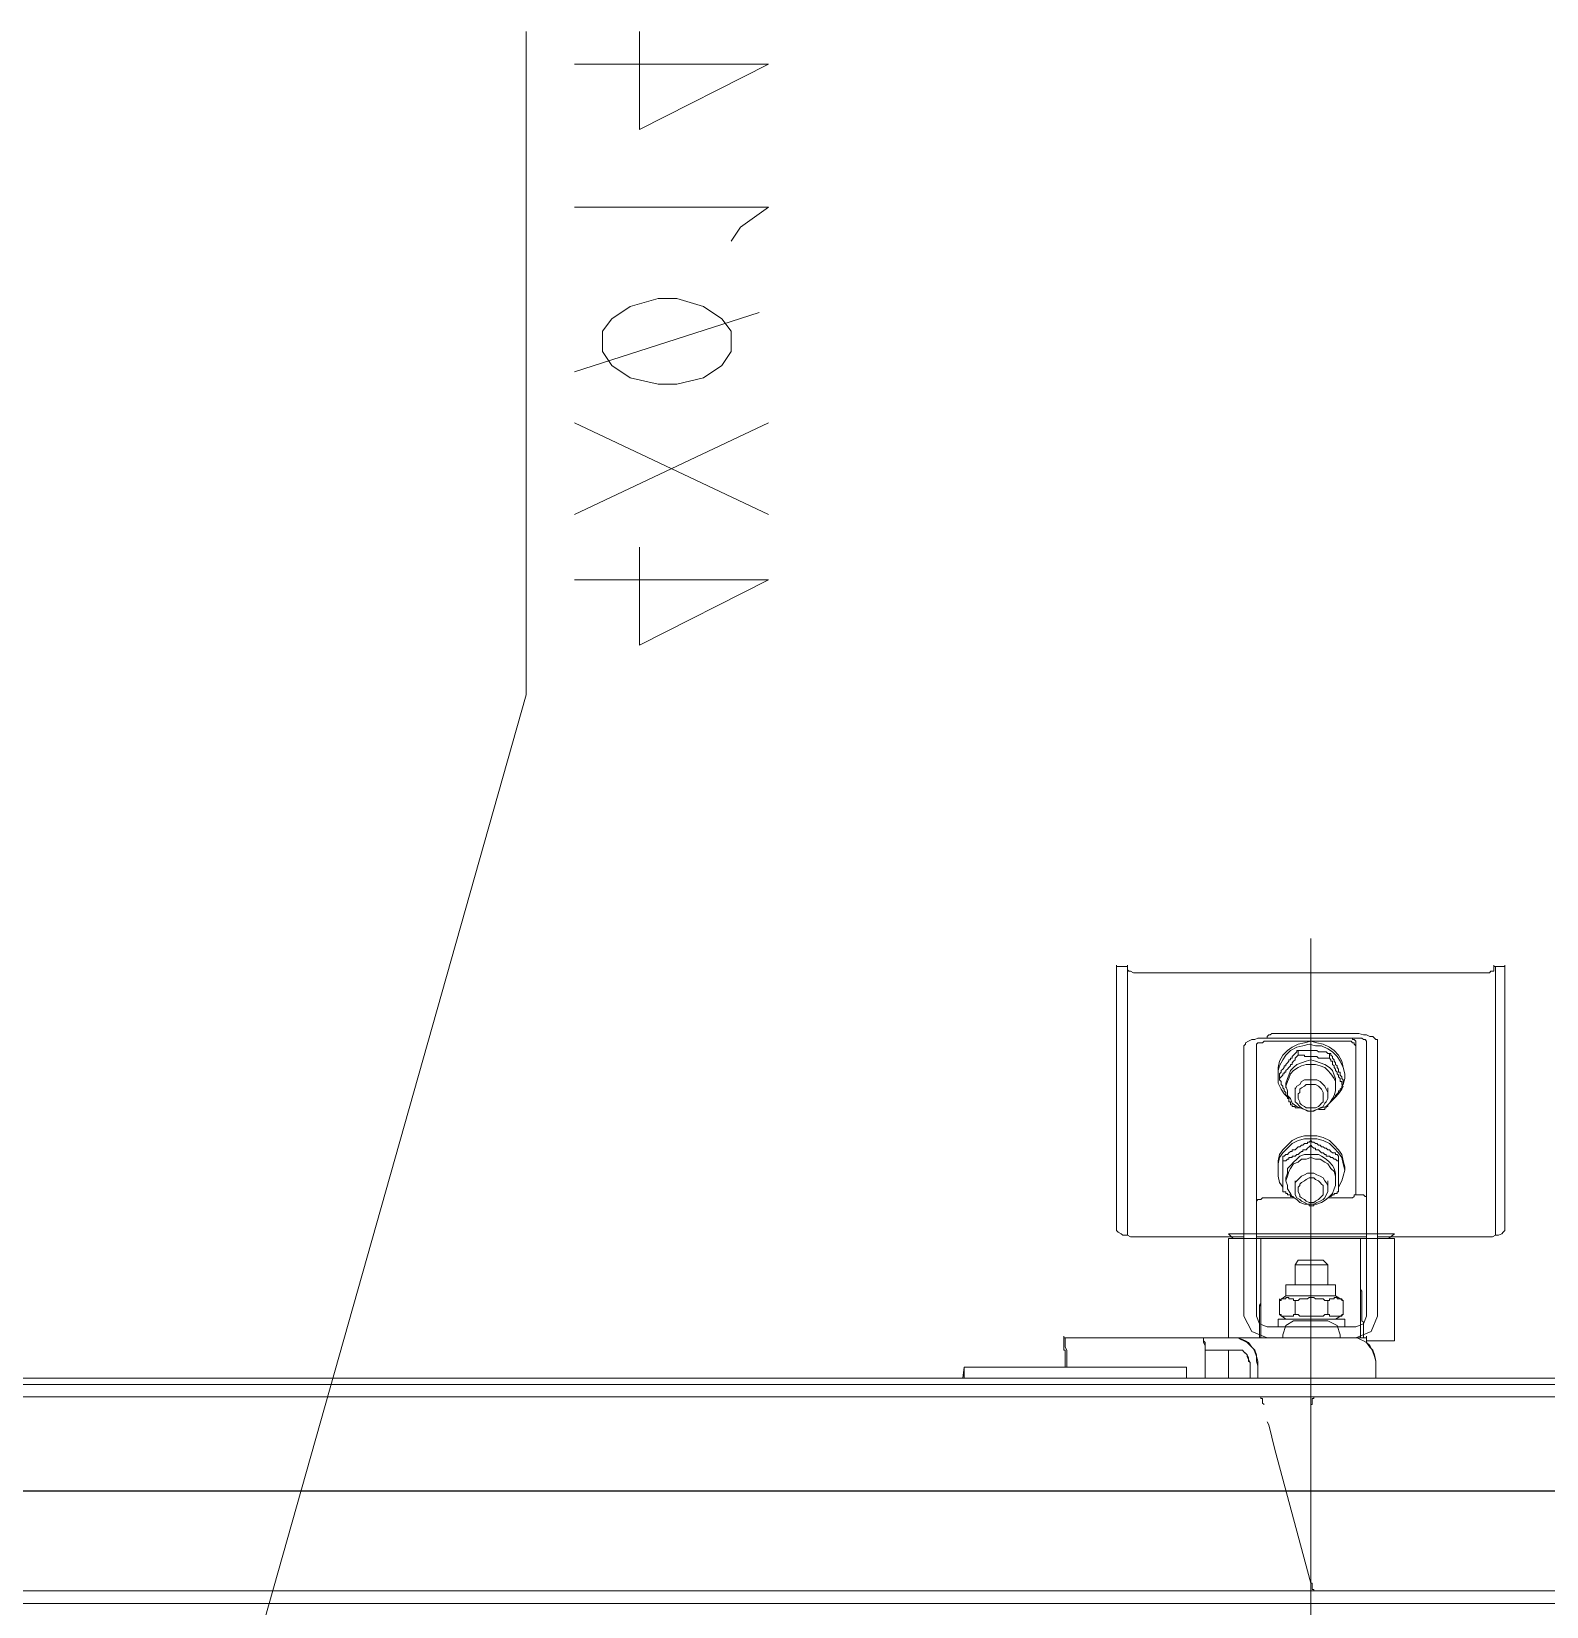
# Model space of a CAD drawing. Header units: millimetres. Extents: x 25083 to 52777, y 24772 to 45779.
# Drawn here: x 49577.6 to 49714.1, y 37047.2 to 37189.1 of the extents above; entities that cross this region are included whole.
import ezdxf

# ---------------------------------------------------------------- set-up
doc = ezdxf.new("R2010")
doc.units = ezdxf.units.MM
doc.layers.add('小车', color=7, linetype='Continuous')

# ---------------------------------------------------------------- blocks, each defined once
blk = doc.blocks.new('A$C1A4175F5')
at = {"layer": '小车', "color": 7, "lineweight": 0}
for points in [[(1270.51, 897.868), (1270.51, 773.561)], [(1271.63, 778.18), (1271.63, 898.288)], [(1289.128, 773.421), (1289.128, 898.288)], [(1290.248, 897.868), (1290.248, 773.561)], [(1290.808, 773.421), (1290.808, 895.768)], [(1303.546, 793.439), (1303.546, 793.859), (1303.546, 794.279), (1303.686, 794.558), (1303.686, 794.838), (1303.826, 795.118), (1303.966, 795.258), (1304.106, 795.398), (1304.246, 795.398)], [(1304.246, 795.398), (1327.624, 795.398)], [(1327.904, 795.398), (1327.624, 795.398)], [(1327.904, 794.418), (1327.904, 795.398)], [(1327.904, 795.398), (1328.044, 795.398)], [(1303.686, 794.558), (1327.904, 794.558)], [(1327.344, 793.439), (1327.344, 793.579), (1327.344, 793.859), (1327.344, 793.999), (1327.484, 794.139), (1327.484, 794.279), (1327.484, 794.418), (1327.624, 794.418)], [(1327.624, 794.418), (1327.904, 794.418)], [(1327.904, 794.418), (1328.044, 794.418)], [(1303.546, 783.92), (1303.546, 793.439)], [(1327.344, 762.362), (1327.344, 793.439)], [(1294.167, 783.92), (1294.167, 785.459)], [(1294.167, 785.459), (1303.406, 785.459)], [(1303.406, 785.459), (1294.167, 785.459)], [(1294.167, 785.459), (1294.167, 783.92)], [(1303.406, 784.899), (1303.826, 785.459)], [(1303.406, 785.459), (1303.406, 783.92)], [(1303.406, 783.92), (1303.406, 785.459)], [(1303.826, 785.459), (1303.826, 770.481)], [(1290.808, 783.78), (1291.928, 783.78)], [(1291.928, 783.78), (1290.808, 783.78)], [(1294.447, 782.1), (1294.307, 782.38), (1294.167, 782.66), (1294.027, 782.94), (1293.607, 783.22), (1293.328, 783.5), (1292.908, 783.64), (1292.348, 783.78), (1291.928, 783.78)], [(1291.928, 783.78), (1292.348, 783.78), (1292.768, 783.64), (1293.188, 783.5), (1293.468, 783.36), (1293.747, 783.22), (1294.027, 782.94), (1294.167, 782.66), (1294.307, 782.38), (1294.447, 782.1)], [(1294.167, 784.48), (1294.167, 784.34)], [(1294.167, 782.94), (1294.167, 784.34)], [(1294.167, 783.92), (1294.167, 782.94)], [(1294.167, 782.94), (1294.167, 783.92)], [(1296.407, 783.92), (1295.007, 783.36), (1294.447, 781.96)], [(1296.687, 783.92), (1296.407, 783.92)], [(1296.967, 783.92), (1296.687, 783.92)], [(1317.265, 783.92), (1296.967, 783.92)], [(1303.406, 782.38), (1303.406, 783.92)], [(1320.205, 783.92), (1317.265, 783.92)], [(1321.185, 783.92), (1320.205, 783.92)], [(1321.185, 783.92), (1321.325, 783.92), (1321.325, 783.78), (1321.465, 783.64), (1321.605, 783.5), (1321.605, 783.22), (1321.745, 782.94), (1321.745, 782.66), (1321.885, 782.24), (1321.885, 781.96)], [(1294.447, 782.94), (1294.027, 782.94)], [(1294.447, 782.94), (1294.027, 782.94)], [(1294.027, 782.94), (1294.447, 782.94)], [(1294.447, 782.94), (1294.027, 782.94)], [(1294.447, 782.94), (1294.587, 782.94)], [(1294.447, 782.8), (1294.447, 782.94)], [(1294.447, 782.94), (1294.587, 782.94)], [(1294.447, 782.8), (1294.447, 782.94)], [(1294.447, 782.8), (1294.447, 782.66)], [(1294.447, 782.8), (1294.447, 782.66)], [(1294.447, 782.1), (1294.447, 782.66)], [(1294.447, 782.1), (1294.447, 782.66)], [(1294.447, 782.66), (1294.587, 782.66)], [(1295.287, 782.66), (1295.147, 782.66), (1295.007, 782.66), (1294.867, 782.66), (1294.727, 782.66), (1294.587, 782.66), (1294.447, 782.66)], [(1294.447, 782.38), (1303.406, 782.38)], [(1294.447, 782.38), (1294.587, 782.38)], [(1295.287, 782.66), (1295.567, 782.66)], [(1296.407, 782.94), (1295.707, 782.66), (1295.427, 781.96)], [(1299.067, 782.38), (1298.927, 782.38), (1298.787, 782.38), (1298.647, 782.52), (1298.507, 782.52), (1298.367, 782.52), (1298.227, 782.52), (1298.087, 782.52), (1297.947, 782.52), (1297.807, 782.52), (1297.667, 782.52), (1297.527, 782.52), (1297.247, 782.52), (1297.107, 782.52), (1296.967, 782.52), (1296.827, 782.52), (1296.687, 782.52), (1296.547, 782.52), (1296.267, 782.52), (1296.127, 782.52), (1295.987, 782.52), (1295.847, 782.66), (1295.707, 782.66), (1295.567, 782.66)], [(1295.567, 782.66), (1295.847, 782.66), (1295.987, 782.52), (1296.127, 782.52), (1296.267, 782.52), (1296.407, 782.52), (1296.547, 782.52), (1296.687, 782.52), (1296.967, 782.52), (1297.107, 782.52), (1297.247, 782.52), (1297.387, 782.52), (1297.527, 782.52), (1297.667, 782.52), (1297.807, 782.52), (1297.947, 782.52), (1298.087, 782.52), (1298.227, 782.52), (1298.367, 782.52), (1298.507, 782.52), (1298.647, 782.52), (1298.787, 782.38), (1298.927, 782.38), (1299.067, 782.38)], [(1303.406, 782.38), (1295.567, 782.38)], [(1296.687, 782.94), (1296.407, 782.94)], [(1296.687, 782.94), (1296.967, 782.94)], [(1317.265, 782.94), (1296.967, 782.94)], [(1303.406, 782.94), (1303.406, 782.38)], [(1303.406, 782.38), (1303.406, 773.421)], [(1303.406, 773.421), (1303.406, 782.38)], [(1303.546, 773.001), (1303.546, 782.94)], [(1307.046, 782.94), (1307.186, 782.94), (1307.186, 782.8), (1307.326, 782.66), (1307.326, 782.52), (1307.326, 782.38), (1307.326, 782.24), (1307.326, 782.1), (1307.326, 781.96)], [(1317.265, 782.94), (1320.205, 782.94)], [(1321.185, 782.94), (1320.205, 782.94)], [(1321.185, 782.94), (1321.325, 782.8), (1321.325, 782.66), (1321.465, 782.52), (1321.465, 782.38), (1321.465, 782.1), (1321.465, 781.96)], [(1294.447, 771.321), (1294.447, 782.1)], [(1294.447, 782.1), (1294.447, 771.321)], [(1295.427, 781.96), (1295.427, 773.981)], [(1296.127, 780.98), (1295.427, 780.98)], [(1296.127, 774.96), (1296.127, 780.98)], [(1296.127, 780.14), (1296.547, 780.84)], [(1296.547, 780.84), (1296.547, 780.7), (1296.407, 780.7), (1296.407, 780.56), (1296.407, 780.42), (1296.407, 780.28), (1296.407, 780.14), (1296.407, 780), (1296.407, 779.86), (1296.407, 779.72), (1296.407, 779.58), (1296.547, 779.58), (1296.547, 779.44)], [(1296.547, 780.84), (1297.807, 780.84)], [(1298.227, 780.14), (1297.807, 780.84)], [(1297.807, 779.44), (1297.807, 779.58), (1297.947, 779.58), (1297.947, 779.72), (1297.947, 779.86), (1297.947, 780), (1298.087, 780), (1298.087, 780.14), (1298.087, 780.28), (1297.947, 780.28), (1297.947, 780.42), (1297.947, 780.56), (1297.947, 780.7), (1297.807, 780.7), (1297.807, 780.84)], [(1307.046, 781.4), (1307.046, 781.54), (1307.046, 781.68), (1307.186, 781.82), (1307.326, 781.82), (1307.326, 781.96), (1307.466, 781.96)], [(1307.046, 779.44), (1307.046, 781.4)], [(1307.326, 781.96), (1307.466, 781.96)], [(1307.466, 781.96), (1320.625, 781.96)], [(1308.026, 780.42), (1308.586, 780.7), (1309.006, 780.84), (1309.566, 780.98), (1310.126, 780.84), (1310.686, 780.7), (1311.106, 780.42), (1311.526, 780), (1311.946, 779.58), (1312.226, 779.02), (1312.366, 778.46), (1312.366, 777.9), (1312.366, 777.34), (1312.226, 776.78), (1311.946, 776.22), (1311.526, 775.8), (1311.106, 775.38), (1310.686, 775.1), (1310.126, 774.96), (1309.566, 774.96), (1309.006, 774.96), (1308.446, 775.1), (1308.026, 775.38)], [(1309.566, 780.98), (1309.846, 780.98)], [(1309.846, 780.98), (1310.406, 780.84), (1310.966, 780.7), (1311.386, 780.42), (1311.806, 780), (1312.226, 779.58), (1312.506, 779.02), (1312.646, 778.46), (1312.646, 777.9), (1312.646, 777.34), (1312.506, 776.78), (1312.226, 776.22), (1311.806, 775.8), (1311.386, 775.38), (1310.966, 775.1), (1310.406, 774.96), (1309.846, 774.96)], [(1315.025, 779.16), (1315.165, 779.16), (1315.165, 779.3), (1315.305, 779.3), (1315.305, 779.44), (1315.445, 779.44), (1315.585, 779.58), (1315.725, 779.72), (1315.865, 779.86), (1316.005, 779.86), (1316.005, 780), (1316.145, 780), (1316.145, 780.14), (1316.285, 780.14), (1316.425, 780.28), (1316.565, 780.42), (1316.705, 780.42), (1316.705, 780.56), (1316.845, 780.56), (1316.985, 780.7), (1317.125, 780.7), (1317.265, 780.84)], [(1315.865, 779.86), (1316.145, 780.14), (1316.425, 780.42), (1316.845, 780.7), (1317.125, 780.84)], [(1317.265, 780.84), (1317.825, 780.98), (1318.245, 780.98), (1318.805, 780.84), (1319.365, 780.56), (1319.785, 780.28), (1320.205, 779.86), (1320.485, 779.44), (1320.765, 778.88), (1320.765, 778.32), (1320.905, 777.76), (1320.765, 777.2), (1320.625, 776.64), (1320.345, 776.08), (1319.925, 775.66), (1319.505, 775.38), (1318.945, 775.1), (1318.525, 774.96), (1317.965, 774.96), (1317.405, 774.96), (1316.845, 775.24), (1316.425, 775.52), (1316.005, 775.94)], [(1317.685, 780.84), (1317.265, 780.84)], [(1317.265, 780.84), (1317.265, 780.7), (1317.405, 780.7), (1317.545, 780.7), (1317.545, 780.56), (1317.685, 780.56), (1317.825, 780.56), (1317.965, 780.42), (1318.105, 780.42), (1318.245, 780.28), (1318.385, 780.28), (1318.525, 780.14), (1318.665, 780.14), (1318.805, 780), (1318.945, 780), (1319.085, 779.86), (1319.225, 779.86), (1319.365, 779.86), (1319.365, 779.72), (1319.505, 779.72), (1319.645, 779.58)], [(1318.805, 780.28), (1318.665, 780.42), (1318.525, 780.42), (1318.385, 780.42), (1318.385, 780.56), (1318.245, 780.56), (1318.105, 780.56), (1317.965, 780.7), (1317.825, 780.7), (1317.685, 780.84)], [(1318.245, 780.98), (1318.105, 780.98)], [(1318.245, 780.98), (1318.805, 780.84), (1319.365, 780.7), (1319.925, 780.42), (1320.345, 780), (1320.625, 779.58), (1320.905, 779.02), (1321.045, 778.46), (1321.185, 777.9), (1321.045, 777.34), (1320.905, 776.78), (1320.625, 776.22), (1320.345, 775.8), (1319.925, 775.38), (1319.365, 775.1), (1318.805, 774.96), (1318.245, 774.96)], [(1320.625, 781.96), (1321.045, 781.96)], [(1320.625, 781.96), (1320.765, 781.96), (1320.905, 781.82), (1321.045, 781.82), (1321.045, 781.68), (1321.185, 781.54), (1321.185, 781.4)], [(1321.045, 781.96), (1321.185, 781.96), (1321.325, 781.82), (1321.325, 781.68), (1321.465, 781.68), (1321.465, 781.54), (1321.465, 781.4)], [(1321.185, 773.981), (1321.185, 781.4)], [(1321.465, 781.96), (1321.465, 774.401)], [(1321.465, 781.4), (1321.465, 773.981)], [(1321.885, 781.96), (1321.885, 774.401)], [(1294.727, 780.56), (1294.447, 780.56)], [(1295.987, 779.44), (1295.567, 780.28), (1294.727, 780.56)], [(1295.987, 779.44), (1295.987, 776.36)], [(1296.547, 779.44), (1296.547, 779.3), (1296.547, 779.16), (1296.407, 779.02), (1296.407, 778.88), (1296.407, 778.74), (1296.407, 778.6)], [(1296.547, 779.44), (1297.807, 779.44)], [(1297.807, 776.5), (1297.807, 776.64), (1297.807, 776.78), (1297.947, 776.92), (1297.947, 777.06), (1297.947, 777.2), (1297.947, 777.34), (1297.947, 777.48), (1297.947, 777.62), (1298.087, 777.76), (1298.087, 777.9), (1298.087, 778.04), (1298.087, 778.18), (1297.947, 778.32), (1297.947, 778.46), (1297.947, 778.6), (1297.947, 778.74), (1297.947, 778.88), (1297.947, 779.02), (1297.807, 779.16), (1297.807, 779.3), (1297.807, 779.44)], [(1298.227, 780.14), (1299.207, 780.14)], [(1298.227, 780.14), (1298.227, 775.66)], [(1299.207, 780.14), (1299.207, 775.66)], [(1299.207, 779.44), (1301.027, 779.44)], [(1301.447, 779.02), (1301.027, 779.44)], [(1301.027, 779.44), (1301.027, 776.5)], [(1306.486, 778.04), (1306.486, 778.46), (1306.626, 778.88), (1306.906, 779.3), (1307.186, 779.58), (1307.466, 779.86), (1307.886, 780), (1308.166, 780.14), (1308.586, 780.14), (1309.006, 780.14), (1309.426, 780), (1309.706, 779.72), (1310.126, 779.44), (1310.266, 779.16), (1310.546, 778.74), (1310.546, 778.32), (1310.686, 777.9), (1310.546, 777.48), (1310.546, 777.06), (1310.266, 776.78), (1310.126, 776.36), (1309.706, 776.08), (1309.426, 775.94), (1309.006, 775.8), (1308.586, 775.66), (1308.166, 775.8), (1307.886, 775.8), (1307.466, 776.08), (1307.186, 776.22), (1306.906, 776.64), (1306.626, 776.92), (1306.486, 777.34), (1306.486, 777.76)], [(1307.186, 779.58), (1307.186, 779.72), (1307.326, 779.86), (1307.326, 780), (1307.466, 780), (1307.466, 780.14), (1307.466, 780.28), (1307.606, 780.28), (1307.606, 780.42), (1307.746, 780.42)], [(1308.166, 780.42), (1307.746, 780.42)], [(1307.746, 780.42), (1307.886, 780.42), (1308.026, 780.42), (1308.166, 780.42), (1308.306, 780.42), (1308.446, 780.42), (1308.586, 780.42), (1308.726, 780.42), (1308.866, 780.42), (1309.006, 780.42), (1309.146, 780.42), (1309.286, 780.42), (1309.426, 780.42), (1309.566, 780.42), (1309.706, 780.42), (1309.846, 780.42), (1309.986, 780.42), (1310.126, 780.42), (1310.266, 780.42)], [(1308.586, 779.44), (1307.886, 779.44)], [(1310.826, 780.42), (1310.686, 780.42), (1310.546, 780.42), (1310.406, 780.42), (1310.266, 780.42), (1310.126, 780.42), (1309.986, 780.42), (1309.846, 780.42), (1309.706, 780.42), (1309.566, 780.42), (1309.426, 780.42), (1309.286, 780.42), (1309.146, 780.42), (1309.006, 780.42), (1308.866, 780.42), (1308.726, 780.42), (1308.586, 780.42), (1308.446, 780.42), (1308.306, 780.42), (1308.166, 780.42)], [(1308.866, 780.14), (1308.586, 780.14)], [(1308.866, 780.14), (1309.286, 780.14), (1309.706, 780), (1309.986, 779.86), (1310.266, 779.58), (1310.546, 779.3), (1310.826, 778.88), (1310.966, 778.6), (1310.966, 778.18), (1310.966, 777.76), (1310.966, 777.34), (1310.826, 776.92), (1310.546, 776.64), (1310.266, 776.36), (1309.986, 776.08), (1309.706, 775.8), (1309.286, 775.8), (1308.866, 775.66)], [(1310.266, 780.42), (1310.406, 780.42)], [(1310.826, 780.42), (1310.406, 780.42)], [(1310.406, 780.42), (1310.406, 780.28), (1310.546, 780.14), (1310.546, 780), (1310.686, 779.86)], [(1310.686, 779.86), (1310.686, 779.72), (1310.826, 779.58), (1310.826, 779.44), (1310.826, 779.3), (1310.966, 779.3), (1310.966, 779.16), (1311.106, 779.02), (1311.106, 778.88), (1311.246, 778.74), (1311.386, 778.6), (1311.386, 778.46), (1311.386, 778.32), (1311.526, 778.32), (1311.526, 778.18), (1311.666, 778.04), (1311.806, 777.9)], [(1312.226, 777.9), (1312.086, 778.04), (1312.086, 778.18), (1311.946, 778.32), (1311.946, 778.46), (1311.806, 778.6), (1311.806, 778.74), (1311.666, 778.88), (1311.666, 779.02), (1311.526, 779.16), (1311.526, 779.3), (1311.386, 779.44), (1311.386, 779.58), (1311.246, 779.72), (1311.106, 779.86), (1311.106, 780), (1311.106, 780.14), (1310.966, 780.14), (1310.966, 780.28), (1310.826, 780.42)], [(1314.885, 778.04), (1315.025, 778.46), (1315.165, 778.88), (1315.305, 779.3), (1315.585, 779.58), (1316.005, 779.86), (1316.285, 780), (1316.705, 780.14), (1317.125, 780.14), (1317.545, 780.14), (1317.825, 780), (1318.245, 779.72), (1318.525, 779.44), (1318.805, 779.16), (1318.945, 778.74), (1319.085, 778.32), (1319.085, 777.9), (1319.085, 777.48), (1318.945, 777.06), (1318.805, 776.78), (1318.525, 776.36), (1318.245, 776.08), (1317.825, 775.94), (1317.545, 775.8), (1317.125, 775.66), (1316.705, 775.8), (1316.285, 775.8), (1316.005, 776.08), (1315.585, 776.22), (1315.305, 776.64), (1315.165, 776.92), (1315.025, 777.34), (1314.885, 777.76)], [(1316.985, 779.44), (1316.285, 779.44)], [(1317.405, 780.14), (1316.985, 780.14)], [(1317.405, 780.14), (1317.825, 780.14), (1318.105, 780), (1318.525, 779.86), (1318.805, 779.58), (1319.085, 779.16), (1319.225, 778.74), (1319.365, 778.32), (1319.505, 777.9), (1319.365, 777.48), (1319.225, 777.06), (1319.085, 776.64), (1318.805, 776.36), (1318.525, 776.08), (1318.105, 775.94), (1317.825, 775.8), (1317.405, 775.66)], [(1320.065, 779.58), (1320.065, 779.72), (1319.925, 779.72), (1319.785, 779.86), (1319.645, 779.86), (1319.505, 780), (1319.365, 780), (1319.225, 780.14), (1319.085, 780.14), (1318.945, 780.28), (1318.805, 780.28)], [(1320.065, 779.58), (1319.645, 779.58)], [(1319.645, 779.58), (1319.645, 779.44), (1319.645, 779.3), (1319.645, 779.16), (1319.645, 779.02), (1319.645, 778.88), (1319.645, 778.74), (1319.645, 778.6), (1319.785, 778.46), (1319.785, 778.32), (1319.785, 778.18), (1319.785, 778.04), (1319.785, 777.9), (1319.785, 777.76), (1319.785, 777.62), (1319.785, 777.48), (1319.785, 777.34), (1319.925, 777.34), (1319.925, 777.2), (1319.925, 777.06), (1319.925, 776.92), (1319.925, 776.78)], [(1320.345, 776.78), (1320.345, 776.92), (1320.345, 777.06), (1320.345, 777.2), (1320.345, 777.34), (1320.345, 777.48), (1320.345, 777.62), (1320.345, 777.76), (1320.345, 777.9), (1320.345, 778.04), (1320.345, 778.18), (1320.345, 778.32), (1320.345, 778.46), (1320.205, 778.6), (1320.205, 778.74), (1320.205, 778.88), (1320.205, 779.02), (1320.205, 779.16), (1320.205, 779.3), (1320.065, 779.44), (1320.065, 779.58)], [(1271.63, 778.18), (1271.77, 778.18), (1271.77, 778.04), (1271.91, 778.04), (1272.05, 778.04), (1272.19, 778.04), (1272.33, 778.04), (1272.33, 777.9)], [(1271.63, 691.809), (1271.63, 778.18)], [(1284.368, 774.681), (1272.33, 777.9)], [(1289.128, 778.18), (1288.988, 778.18), (1288.988, 778.04), (1288.848, 778.04), (1288.708, 778.04), (1288.568, 778.04), (1288.428, 778.04), (1288.428, 777.9)], [(1296.407, 778.6), (1296.407, 778.46), (1296.407, 778.32), (1296.407, 778.18), (1296.407, 778.04), (1296.407, 777.9), (1296.407, 777.76), (1296.407, 777.62), (1296.407, 777.48), (1296.407, 777.34), (1296.407, 777.2), (1296.407, 777.06), (1296.407, 776.92), (1296.547, 776.78), (1296.547, 776.64), (1296.547, 776.5)], [(1301.447, 776.78), (1301.447, 779.02)], [(1306.346, 777.9), (1306.346, 778.04), (1306.346, 778.18), (1306.486, 778.18), (1306.486, 778.32)], [(1306.486, 777.48), (1306.486, 777.62), (1306.486, 777.76), (1306.346, 777.76), (1306.346, 777.9)], [(1311.806, 777.9), (1311.666, 777.76), (1311.526, 777.62), (1311.386, 777.48), (1311.386, 777.34), (1311.386, 777.2), (1311.246, 777.2), (1311.246, 777.06), (1311.106, 776.92), (1310.966, 776.78), (1310.966, 776.64), (1310.826, 776.5), (1310.826, 776.36), (1310.826, 776.22), (1310.686, 776.22), (1310.686, 776.08), (1310.686, 775.94), (1310.546, 775.94), (1310.546, 775.8), (1310.406, 775.66), (1310.406, 775.52), (1310.406, 775.38)], [(1310.826, 775.38), (1310.826, 775.52), (1310.966, 775.66), (1310.966, 775.8), (1311.106, 775.94), (1311.246, 776.08), (1311.246, 776.22), (1311.386, 776.22), (1311.386, 776.36), (1311.386, 776.5), (1311.526, 776.64), (1311.666, 776.78), (1311.666, 776.92), (1311.806, 777.06), (1311.806, 777.2), (1311.946, 777.34), (1311.946, 777.48), (1311.946, 777.62), (1312.086, 777.62), (1312.086, 777.76), (1312.226, 777.9)], [(1312.226, 777.9), (1311.806, 777.9)], [(1315.025, 778.6), (1315.025, 778.74), (1315.025, 778.88), (1315.025, 779.02), (1315.025, 779.16)], [(1296.547, 776.5), (1296.547, 776.36), (1296.407, 776.36), (1296.407, 776.22), (1296.407, 776.08), (1296.407, 775.94), (1296.407, 775.8), (1296.407, 775.66), (1296.407, 775.52), (1296.407, 775.38), (1296.407, 775.24), (1296.547, 775.24), (1296.547, 775.1)], [(1296.547, 776.5), (1297.807, 776.5)], [(1297.807, 775.1), (1297.807, 775.24), (1297.947, 775.24), (1297.947, 775.38), (1297.947, 775.52), (1297.947, 775.66), (1298.087, 775.66), (1298.087, 775.8), (1298.087, 775.94), (1297.947, 775.94), (1297.947, 776.08), (1297.947, 776.22), (1297.947, 776.36), (1297.807, 776.36), (1297.807, 776.5)], [(1299.207, 776.5), (1301.027, 776.5)], [(1301.447, 776.78), (1301.027, 776.5)], [(1308.586, 776.5), (1307.886, 776.5)], [(1315.305, 776.22), (1315.305, 776.36), (1315.305, 776.5), (1315.165, 776.5), (1315.165, 776.64), (1315.165, 776.78), (1315.165, 776.92)], [(1316.985, 776.5), (1316.285, 776.5)], [(1319.925, 776.78), (1319.785, 776.64), (1319.645, 776.5), (1319.505, 776.5), (1319.365, 776.36), (1319.225, 776.22), (1319.085, 776.22), (1319.085, 776.08), (1318.945, 776.08), (1318.805, 775.94), (1318.665, 775.8), (1318.525, 775.66), (1318.385, 775.66), (1318.385, 775.52), (1318.245, 775.52), (1318.245, 775.38), (1318.105, 775.38), (1317.965, 775.24), (1317.825, 775.1)], [(1318.245, 775.1), (1318.385, 775.24), (1318.525, 775.24), (1318.665, 775.38), (1318.805, 775.52), (1318.945, 775.52), (1318.945, 775.66), (1319.085, 775.66), (1319.225, 775.8), (1319.365, 775.94), (1319.505, 775.94), (1319.505, 776.08), (1319.645, 776.08), (1319.645, 776.22), (1319.785, 776.22), (1319.925, 776.36), (1320.065, 776.5), (1320.205, 776.64), (1320.345, 776.64), (1320.345, 776.78)], [(1320.345, 776.78), (1319.925, 776.78)], [(1294.727, 775.38), (1294.447, 775.38)], [(1294.727, 775.38), (1295.567, 775.66), (1295.987, 776.36)], [(1296.127, 775.66), (1296.547, 775.1)], [(1296.547, 775.1), (1296.687, 775.1)], [(1296.547, 775.1), (1297.807, 775.1)], [(1298.227, 775.66), (1297.807, 775.1)], [(1297.807, 775.1), (1297.947, 775.1)], [(1298.227, 775.66), (1299.207, 775.66)], [(1307.046, 773.981), (1307.046, 776.36)], [(1307.326, 775.94), (1307.326, 776.08), (1307.186, 776.08), (1307.186, 776.22), (1307.186, 776.36)], [(1307.606, 775.38), (1307.606, 775.52), (1307.606, 775.66), (1307.466, 775.66), (1307.466, 775.8), (1307.326, 775.8), (1307.326, 775.94)], [(1310.406, 775.38), (1310.266, 775.38), (1310.126, 775.38), (1309.986, 775.38), (1309.846, 775.38), (1309.706, 775.38), (1309.566, 775.38), (1309.426, 775.38), (1309.286, 775.38), (1309.146, 775.38), (1309.006, 775.38), (1308.866, 775.38), (1308.726, 775.38), (1308.586, 775.38), (1308.446, 775.38), (1308.306, 775.38), (1308.166, 775.38), (1308.026, 775.38), (1307.886, 775.38), (1307.746, 775.38), (1307.606, 775.38)], [(1308.866, 775.66), (1308.586, 775.66)], [(1310.826, 775.38), (1310.406, 775.38)], [(1317.825, 775.1), (1317.685, 775.1), (1317.545, 775.24), (1317.405, 775.24), (1317.265, 775.24), (1317.125, 775.38), (1316.985, 775.38), (1316.845, 775.52), (1316.705, 775.52), (1316.565, 775.66), (1316.425, 775.66), (1316.285, 775.66), (1316.285, 775.8), (1316.145, 775.8), (1316.005, 775.8), (1316.005, 775.94), (1315.865, 775.94), (1315.725, 775.94), (1315.725, 776.08), (1315.585, 776.08), (1315.445, 776.08), (1315.445, 776.22), (1315.305, 776.22)], [(1317.405, 775.66), (1316.985, 775.66)], [(1318.245, 775.1), (1317.825, 775.1)], [(1317.825, 775.1), (1317.965, 775.1)], [(1286.608, 774.121), (1284.368, 774.681)], [(1286.608, 774.121), (1286.888, 773.981)], [(1288.428, 773.701), (1288.568, 773.561), (1288.708, 773.561), (1288.848, 773.561), (1288.988, 773.561), (1288.988, 773.421), (1289.128, 773.421)], [(1294.447, 773.981), (1295.007, 772.581), (1296.407, 771.881)], [(1296.127, 774.96), (1295.427, 774.96)], [(1295.427, 773.981), (1295.707, 773.281), (1296.407, 773.001)], [(1307.046, 773.981), (1307.046, 773.701), (1307.046, 773.561), (1306.906, 773.421), (1306.906, 773.281), (1306.906, 773.141), (1306.766, 773.001), (1306.626, 773.001)], [(1309.566, 774.96), (1309.846, 774.96)], [(1318.245, 774.96), (1318.105, 774.96)], [(1321.465, 773.981), (1321.465, 773.561), (1321.465, 773.141), (1321.325, 772.861), (1321.325, 772.581), (1321.185, 772.301), (1321.045, 772.021), (1320.905, 772.021), (1320.765, 771.881)], [(1321.185, 773.981), (1321.185, 773.701), (1321.045, 773.561), (1321.045, 773.421), (1321.045, 773.281), (1321.045, 773.141), (1320.905, 773.001), (1320.765, 773.001)], [(1321.885, 774.401), (1321.745, 774.261), (1321.745, 774.121), (1321.605, 773.981), (1321.465, 773.981)], [(1321.465, 774.401), (1321.465, 774.261)], [(1270.51, 232.376), (1270.51, 773.561)], [(1289.128, 773.421), (1289.128, 691.809)], [(1290.248, 232.376), (1290.248, 773.561)], [(1290.808, 232.516), (1290.808, 773.421)], [(1290.808, 773.141), (1291.928, 773.141)], [(1291.928, 773.141), (1290.808, 773.141)], [(1290.808, 772.441), (1291.928, 772.441)], [(1291.928, 772.441), (1290.808, 772.441)], [(1294.447, 771.321), (1294.307, 771.741), (1294.167, 772.021), (1294.027, 772.301), (1293.607, 772.581), (1293.328, 772.861), (1292.908, 773.001), (1292.348, 773.001), (1291.928, 773.141)], [(1291.928, 773.141), (1292.348, 773.141), (1292.768, 773.001), (1293.188, 772.861), (1293.468, 772.721), (1293.747, 772.441), (1294.027, 772.161), (1294.167, 771.881), (1294.307, 771.601), (1294.447, 771.321)], [(1293.328, 771.321), (1293.328, 771.601), (1293.328, 771.741), (1293.188, 771.881), (1292.908, 772.161), (1292.768, 772.161), (1292.488, 772.301), (1292.208, 772.441), (1291.928, 772.441)], [(1291.928, 772.441), (1292.208, 772.441), (1292.348, 772.301), (1292.628, 772.301), (1292.908, 772.161), (1293.048, 772.021), (1293.188, 771.881), (1293.328, 771.741), (1293.328, 771.461), (1293.328, 771.321)], [(1303.406, 773.421), (1294.447, 773.421)], [(1294.447, 773.421), (1294.587, 773.421)], [(1295.567, 773.281), (1294.447, 773.281)], [(1294.447, 773.281), (1294.587, 773.281)], [(1295.567, 773.281), (1295.707, 773.281), (1295.847, 773.281), (1295.987, 773.281), (1296.127, 773.281), (1296.267, 773.281), (1296.547, 773.281), (1296.687, 773.281), (1296.827, 773.281), (1296.967, 773.281), (1297.107, 773.281), (1297.247, 773.281), (1297.527, 773.421), (1297.667, 773.421), (1297.807, 773.421), (1297.947, 773.421), (1298.087, 773.421), (1298.227, 773.421), (1298.367, 773.421), (1298.507, 773.421), (1298.647, 773.421), (1298.787, 773.421), (1298.927, 773.421), (1299.067, 773.421)], [(1295.567, 773.421), (1303.406, 773.421)], [(1299.067, 773.421), (1298.927, 773.421), (1298.787, 773.421), (1298.647, 773.421), (1298.507, 773.421), (1298.367, 773.421), (1298.227, 773.421), (1298.087, 773.421), (1297.947, 773.421), (1297.807, 773.421), (1297.667, 773.421), (1297.527, 773.421), (1297.387, 773.281), (1297.247, 773.281), (1297.107, 773.281), (1296.967, 773.281), (1296.687, 773.281), (1296.547, 773.281), (1296.407, 773.281), (1296.267, 773.281), (1296.127, 773.281), (1295.987, 773.281), (1295.847, 773.281), (1295.567, 773.281)], [(1296.687, 773.001), (1296.407, 773.001)], [(1296.967, 773.001), (1296.687, 773.001)], [(1317.265, 773.001), (1296.967, 773.001)], [(1303.406, 771.881), (1303.406, 773.421)], [(1303.406, 773.421), (1303.406, 773.001)], [(1320.205, 773.001), (1317.265, 773.001)], [(1320.765, 773.001), (1320.205, 773.001)], [(1293.328, 771.321), (1293.328, 769.781)], [(1293.328, 771.321), (1293.328, 769.781)], [(1294.447, 769.781), (1294.447, 771.321)], [(1294.447, 769.781), (1294.447, 771.321)], [(1296.687, 771.881), (1296.407, 771.881)], [(1296.687, 771.881), (1296.967, 771.881)], [(1317.265, 771.881), (1296.967, 771.881)], [(1303.406, 771.881), (1303.406, 770.481)], [(1303.406, 770.481), (1303.406, 771.881)], [(1303.406, 770.901), (1303.826, 770.481)], [(1303.546, 762.362), (1303.546, 771.881)], [(1317.265, 771.881), (1320.205, 771.881)], [(1320.765, 771.881), (1320.205, 771.881)], [(1293.328, 770.481), (1290.808, 770.481)], [(1290.808, 770.481), (1293.328, 770.481)], [(1293.328, 769.781), (1293.328, 768.381)], [(1293.328, 769.781), (1293.328, 768.381)], [(1294.447, 770.481), (1303.406, 770.481)], [(1303.406, 770.481), (1294.447, 770.481)], [(1294.447, 768.241), (1294.447, 769.781)], [(1294.447, 768.241), (1294.447, 769.781)], [(1291.928, 768.381), (1290.808, 768.381)], [(1290.808, 768.381), (1291.928, 768.381)], [(1294.447, 768.241), (1294.307, 768.241), (1294.167, 768.241), (1294.027, 768.381), (1293.607, 768.381), (1293.328, 768.381), (1292.908, 768.381), (1292.348, 768.381), (1291.928, 768.381)], [(1291.928, 768.381), (1292.348, 768.381), (1292.768, 768.381), (1293.188, 768.381), (1293.468, 768.381), (1293.747, 768.381), (1294.027, 768.241), (1294.167, 768.241), (1294.307, 768.241), (1294.447, 768.241)], [(1294.447, 755.782), (1294.447, 768.241)], [(1290.808, 766.701), (1291.788, 766.701)], [(1290.808, 766.701), (1291.788, 766.701)], [(1291.788, 766.701), (1291.788, 746.683)], [(1304.246, 760.402), (1304.106, 760.402), (1303.966, 760.542), (1303.826, 760.822), (1303.686, 760.962), (1303.686, 761.382), (1303.546, 761.662), (1303.546, 762.082), (1303.546, 762.362)], [(1327.624, 761.382), (1327.484, 761.522), (1327.484, 761.662), (1327.344, 761.942), (1327.344, 762.082), (1327.344, 762.222), (1327.344, 762.362)], [(1303.686, 761.382), (1327.904, 761.382)], [(1327.904, 761.382), (1327.624, 761.382)], [(1327.904, 760.402), (1327.904, 761.382)], [(1327.904, 761.382), (1328.044, 761.382)], [(1327.624, 760.402), (1304.246, 760.402)], [(1327.624, 760.402), (1327.904, 760.402)], [(1327.904, 760.402), (1328.044, 760.402)], [(1291.928, 755.922), (1291.788, 755.922)], [(1291.788, 755.782), (1291.928, 755.782)], [(1294.447, 755.782), (1294.307, 755.782), (1294.167, 755.782), (1294.027, 755.782), (1293.607, 755.782), (1293.328, 755.922), (1292.908, 755.922), (1292.348, 755.922), (1291.928, 755.922)], [(1293.328, 755.782), (1293.188, 755.782), (1292.908, 755.782), (1292.768, 755.782), (1292.488, 755.782), (1292.208, 755.782), (1291.928, 755.782)], [(1293.328, 755.782), (1293.328, 755.642)], [(1293.328, 755.642), (1293.468, 755.642)], [(1294.447, 755.642), (1293.328, 755.642)], [(1294.447, 755.642), (1294.447, 755.782)], [(1294.447, 755.642), (1294.587, 755.642)], [(1290.808, 746.683), (1291.788, 746.683)], [(1291.788, 746.683), (1290.808, 746.543)], [(1271.63, 314.128), (1271.63, 691.809)], [(1289.128, 314.128), (1289.128, 691.809)]]:
    blk.add_lwpolyline(points, dxfattribs=at)
for points in [[(1307.886, 779.44), (1308.166, 779.44), (1308.446, 779.3), (1308.586, 779.16), (1308.866, 779.02), (1309.006, 778.74), (1309.146, 778.46), (1309.286, 778.18), (1309.286, 777.9), (1309.286, 777.62), (1309.146, 777.34), (1309.006, 777.06), (1308.866, 776.92), (1308.586, 776.64), (1308.446, 776.5), (1308.166, 776.5), (1307.886, 776.5), (1307.606, 776.5), (1307.326, 776.5), (1307.046, 776.64), (1306.906, 776.92), (1306.766, 777.06), (1306.626, 777.34), (1306.486, 777.62), (1306.486, 777.9), (1306.486, 778.18), (1306.626, 778.46), (1306.766, 778.74), (1306.906, 779.02), (1307.046, 779.16), (1307.326, 779.3), (1307.606, 779.44), (1307.886, 779.44)], [(1316.285, 779.44), (1316.565, 779.44), (1316.845, 779.3), (1317.125, 779.16), (1317.265, 779.02), (1317.545, 778.74), (1317.685, 778.46), (1317.685, 778.18), (1317.685, 777.9), (1317.685, 777.62), (1317.685, 777.34), (1317.545, 777.06), (1317.265, 776.92), (1317.125, 776.64), (1316.845, 776.5), (1316.565, 776.5), (1316.285, 776.5), (1316.005, 776.5), (1315.725, 776.5), (1315.585, 776.64), (1315.305, 776.92), (1315.165, 777.06), (1315.025, 777.34), (1314.885, 777.62), (1314.885, 777.9), (1314.885, 778.18), (1315.025, 778.46), (1315.165, 778.74), (1315.305, 779.02), (1315.585, 779.16), (1315.725, 779.3), (1316.005, 779.44), (1316.285, 779.44)], [(1307.746, 779.02), (1308.026, 779.02), (1308.166, 779.02), (1308.306, 778.88), (1308.446, 778.74), (1308.586, 778.6), (1308.726, 778.32), (1308.866, 778.18), (1308.866, 777.9), (1308.866, 777.76), (1308.726, 777.48), (1308.586, 777.34), (1308.446, 777.06), (1308.306, 776.92), (1308.166, 776.92), (1308.026, 776.78), (1307.746, 776.78), (1307.606, 776.78), (1307.326, 776.92), (1307.186, 776.92), (1307.046, 777.06), (1306.906, 777.34), (1306.766, 777.48), (1306.626, 777.76), (1306.626, 777.9), (1306.626, 778.18), (1306.766, 778.32), (1306.906, 778.6), (1307.046, 778.74), (1307.186, 778.88), (1307.326, 779.02), (1307.606, 779.02), (1307.746, 779.02)], [(1316.145, 776.78), (1316.005, 776.78), (1315.725, 776.92), (1315.585, 776.92), (1315.445, 777.06), (1315.305, 777.34), (1315.165, 777.48), (1315.165, 777.76), (1315.165, 777.9), (1315.165, 778.18), (1315.165, 778.32), (1315.305, 778.6), (1315.445, 778.74), (1315.585, 778.88), (1315.725, 779.02), (1316.005, 779.02), (1316.145, 779.02), (1316.425, 779.02), (1316.565, 779.02), (1316.845, 778.88), (1316.985, 778.74), (1317.125, 778.6), (1317.265, 778.32), (1317.265, 778.18), (1317.265, 777.9), (1317.265, 777.76), (1317.265, 777.48), (1317.125, 777.34), (1316.985, 777.06), (1316.845, 776.92), (1316.565, 776.92), (1316.425, 776.78), (1316.145, 776.78)]]:
    blk.add_lwpolyline(points, close=True, dxfattribs=at)
at = {"layer": '小车', "color": 1, "lineweight": 0}
for points in [[(1284.928, 777.9), (1257.351, 777.9)], [(1284.928, 777.9), (1330.424, 777.9)], [(1314.605, 777.9), (1284.928, 777.9)]]:
    blk.add_lwpolyline(points, dxfattribs=at)
at = {"layer": '小车', "color": 4, "lineweight": 0}
for points in [[(1362.76, 729.045), (1356.881, 717.426), (1365.7, 717.426)], [(1362.76, 729.045), (1362.76, 711.547)], [(1368.64, 729.045), (1376.899, 711.547)], [(1376.899, 729.045), (1368.64, 711.547)], [(1386.838, 728.205), (1381.518, 711.547)], [(1393.277, 725.686), (1394.537, 726.525), (1396.357, 729.045), (1396.357, 711.547)], [(1409.236, 729.045), (1403.356, 717.426), (1412.175, 717.426)], [(1409.236, 729.045), (1409.236, 711.547)]]:
    blk.add_lwpolyline(points, dxfattribs=at)
blk.add_lwpolyline([(1383.338, 725.686), (1382.078, 724.846), (1380.959, 723.166), (1380.399, 720.786), (1380.399, 719.106), (1380.959, 716.586), (1382.078, 714.907), (1383.338, 714.067), (1385.158, 714.067), (1386.278, 714.907), (1387.398, 716.586), (1388.098, 719.106), (1388.098, 720.786), (1387.398, 723.166), (1386.278, 724.846), (1385.158, 725.686), (1383.338, 725.686)], close=True, dxfattribs=at)
at = {"layer": '小车', "color": 3, "lineweight": 0}
for points in [[(1352.401, 707.207), (1216.755, 668.851)], [(1412.175, 707.207), (1352.401, 707.207)]]:
    blk.add_lwpolyline(points, dxfattribs=at)

msp = doc.modelspace()

# ---------------------------------------------------------------- linework, layer by layer
msp.add_lwpolyline([(48867.913, 35857.595), (48867.913, 37057.595), (49967.913, 37057.595), (49967.913, 35857.595)], close=True)

# ---------------------------------------------------------------- block references
at = {"layer": '小车', "ltscale": 10, "xscale": -1, "rotation": 270}
msp.add_blockref('A$C1A4175F5', (48914.945, 35776.933), dxfattribs=at)

doc.saveas('drawing.dxf')
